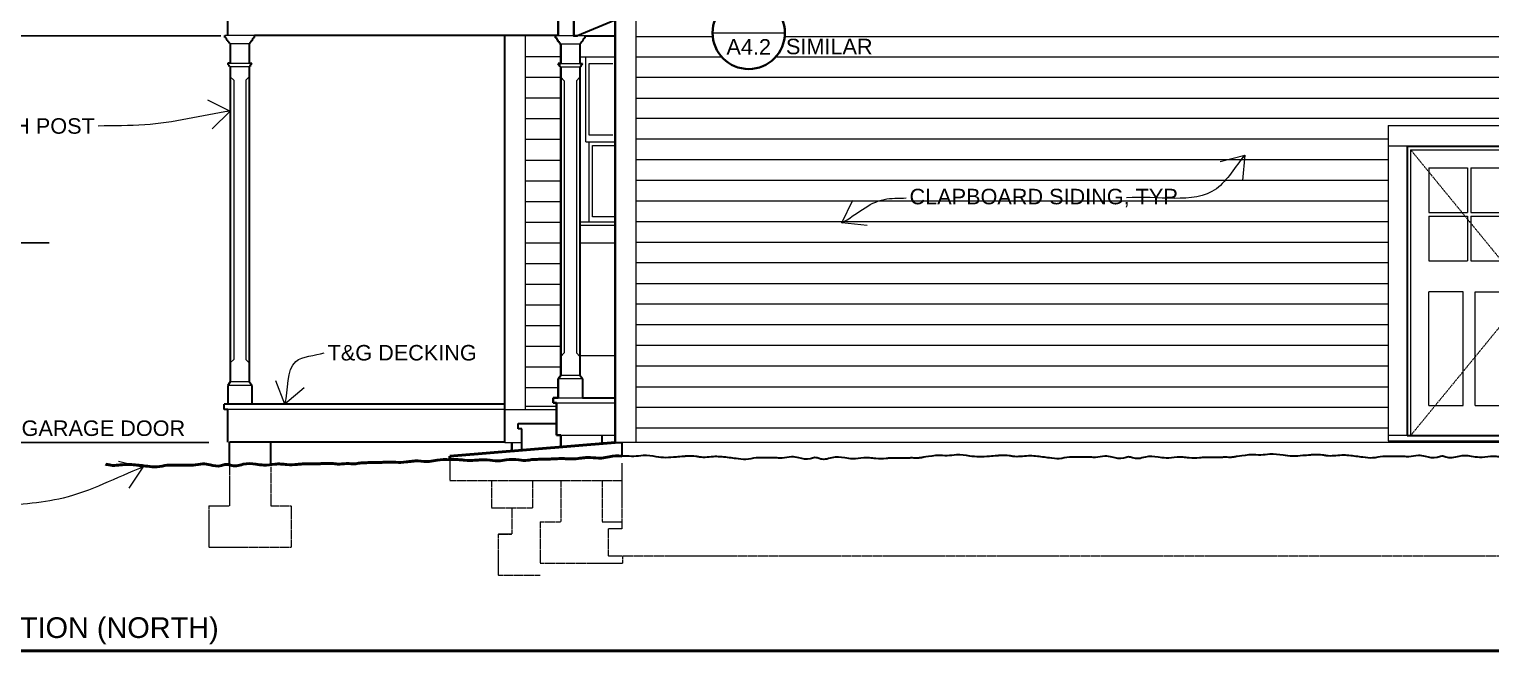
# Model space of a CAD drawing. Header units: inches. Extents: x -4969 to 16721, y 2489 to 24693.
# Drawn here: x 3910.3 to 4334.7, y 5345.5 to 5525.9 of the extents above; entities that cross this region are included whole.
import ezdxf

# ---------------------------------------------------------------- set-up
doc = ezdxf.new("R2010")
doc.units = ezdxf.units.IN
doc.header["$MEASUREMENT"] = 0
doc.linetypes.add('DASHED2', pattern=[0.375, 0.25, -0.125])
doc.layers.get('0').update_dxf_attribs({"lineweight": 5})
for name, color, linetype, lineweight in [('1', 1, 'Continuous', 9), ('2', 6, 'Continuous', 20), ('3', 3, 'Continuous', 30), ('4', 2, 'Continuous', 40), ('5', 4, 'Continuous', 50), ('A-DIMSx', 7, 'Continuous', 9), ('A-LINK', 7, 'Continuous', 40), ('A-TEXTx', 7, 'Continuous', 20)]:
    doc.layers.add(name, color=color, linetype=linetype, lineweight=lineweight)
doc.styles.get("Standard").update_dxf_attribs({"font": 'Arial.ttf'})
doc.dimstyles.get("Standard").update_dxf_attribs({"dimtxt": 3, "dimasz": 2, "dimexe": 0.03125, "dimexo": 0.0625, "dimgap": 0.03125, "dimtad": 0, "dimtoh": 1, "dimdec": 4, "dimlfac": 0.99985, "dimzin": 0, "dimdsep": 46, "dimlunit": 4, "dimtxsty": 'Standard', "dimblk": 'ARCHTICK', "dimblk1": 'ARCHTICK', "dimblk2": 'ARCHTICK', "dimcen": 0.09, "dimclrt": 256, "dimadec": 0, "dimazin": 0, "dimtfac": 1, "dimtdec": 4, "dimtofl": 0, "dimtmove": 0, "dimatfit": 3, "dimfxl": 1, "dimtolj": 1, "dimtzin": 0, "dimarcsym": 0})

# ---------------------------------------------------------------- blocks, each defined once
blk = doc.blocks.new('_ArchTick')
at = {"color": 0, "linetype": 'ByBlock', "lineweight": 0, "const_width": 0.15}
blk.add_lwpolyline([(-0.5, -0.5), (0.5, 0.5)], dxfattribs=at)
blk = doc.blocks.new('*D344')
at = {"layer": 'A-DIMSx', "color": 0, "lineweight": 5, "ltscale": 0.1, "transparency": 16777216}
for p, q in [((3888.01, 5421.94), (3888.01, 5418.52)), ((3888.01, 5405.91), (3888.01, 5408.28))]:
    blk.add_line(p, q, dxfattribs=at)
at = {"layer": 'A-DIMSx', "color": 0, "lineweight": -2, "ltscale": 0.1, "transparency": 16777216}
for p, q in [((3890.01, 5421.94), (3891.01, 5421.94)), ((3962.38, 5405.91), (3885.01, 5405.91))]:
    blk.add_line(p, q, dxfattribs=at)
at = {"layer": 'Defpoints', "color": 0, "ltscale": 0.1, "transparency": 16777216}
for p in [(3888.01, 5421.94), (3888.01, 5405.91), (3964.38, 5405.91)]:
    blk.add_point(p, dxfattribs=at)
at = {"layer": 'A-DIMSx', "color": 0, "lineweight": 5, "ltscale": 0.1, "transparency": 16777216, "xscale": 3, "yscale": 3, "zscale": 3}
for p, rotation in [((3888.01, 5421.94), 90), ((3888.01, 5405.91), 270)]:
    blk.add_blockref('_ArchTick', p, dxfattribs=dict(at, rotation=rotation))
at = {"layer": 'A-DIMSx', "ltscale": 0.1, "transparency": 16777216, "insert": (3888.01, 5413.4), "char_height": 4.5, "attachment_point": 5, "rotation": 90}
blk.add_mtext('\\A1;{16"}', dxfattribs=at)
blk = doc.blocks.new('*D346')
at = {"layer": 'A-DIMSx', "color": 0, "lineweight": -2, "ltscale": 0.1, "transparency": 16777216}
for p, q in [((3965.88, 5523.94), (3861.01, 5523.94)), ((3916.01, 5463.94), (3861.01, 5463.94))]:
    blk.add_line(p, q, dxfattribs=at)
at = {"layer": 'A-DIMSx', "color": 0, "lineweight": 5, "ltscale": 0.1, "transparency": 16777216}
for p, q in [((3864.01, 5523.94), (3864.01, 5497.01)), ((3864.01, 5463.94), (3864.01, 5490.87))]:
    blk.add_line(p, q, dxfattribs=at)
at = {"layer": 'Defpoints', "color": 0, "ltscale": 0.1, "transparency": 16777216}
for p in [(3864.01, 5523.94), (3967.88, 5523.94), (3918.01, 5463.94)]:
    blk.add_point(p, dxfattribs=at)
at = {"layer": 'A-DIMSx', "color": 0, "lineweight": 5, "ltscale": 0.1, "transparency": 16777216, "xscale": 3, "yscale": 3, "zscale": 3}
for p, rotation in [((3864.01, 5523.94), 90), ((3864.01, 5463.94), 270)]:
    blk.add_blockref('_ArchTick', p, dxfattribs=dict(at, rotation=rotation))
at = {"layer": 'A-DIMSx', "ltscale": 0.1, "transparency": 16777216, "insert": (3864.01, 5493.94), "char_height": 4.5, "attachment_point": 5, "rotation": 90}
blk.add_mtext("\\A1;5'", dxfattribs=at)
blk = doc.blocks.new('*D349')
at = {"layer": 'A-DIMSx', "color": 0, "lineweight": -2, "ltscale": 0.1, "transparency": 16777216}
for p, q in [((3886.41, 5541.94), (3861.01, 5541.94)), ((3965.88, 5523.94), (3861.01, 5523.94))]:
    blk.add_line(p, q, dxfattribs=at)
at = {"layer": 'A-DIMSx', "color": 0, "lineweight": 5, "ltscale": 0.1, "transparency": 16777216}
for p, q in [((3864.01, 5541.94), (3864.01, 5539.71)), ((3864.01, 5523.94), (3864.01, 5526.17))]:
    blk.add_line(p, q, dxfattribs=at)
at = {"layer": 'Defpoints', "color": 0, "ltscale": 0.1, "transparency": 16777216}
for p in [(3864.01, 5541.94), (3888.41, 5541.94), (3967.88, 5523.94)]:
    blk.add_point(p, dxfattribs=at)
at = {"layer": 'A-DIMSx', "color": 0, "lineweight": 5, "ltscale": 0.1, "transparency": 16777216, "xscale": 3, "yscale": 3, "zscale": 3}
for p, rotation in [((3864.01, 5541.94), 90), ((3864.01, 5523.94), 270)]:
    blk.add_blockref('_ArchTick', p, dxfattribs=dict(at, rotation=rotation))
at = {"layer": 'A-DIMSx', "ltscale": 0.1, "transparency": 16777216, "insert": (3864.01, 5532.94), "char_height": 4.5, "attachment_point": 5, "rotation": 90}
blk.add_mtext('\\A1;1\'-6"', dxfattribs=at)

msp = doc.modelspace()

# ---------------------------------------------------------------- linework, layer by layer
at = {"layer": '1', "ltscale": 0.25}
for p, q in [((3968.6260608, 5521.7883977), (3974.1260606, 5521.788398)), ((4064.6260385, 5521.6633992), (4070.1260383, 5521.6633995)), ((3968.6260608, 5516.0666106), (3974.1260608, 5516.0666106)), ((3968.6260608, 5515.0666106), (3974.1260608, 5515.0666106)), ((4064.6260385, 5515.9416121), (4070.1260385, 5515.9416121)), ((4064.6260385, 5514.9416121), (4070.1260385, 5514.9416121)), ((3969.6260608, 5511.0666106), (3969.6260608, 5430.0356215)), ((3973.1260608, 5511.0666106), (3973.1260608, 5430.0356215)), ((4065.6260385, 5510.9416121), (4065.6260385, 5431.9416121)), ((4069.1260385, 5510.9416121), (4069.1260385, 5431.9416121)), ((3969.6260608, 5430.0356215), (3968.6260608, 5429.0356215)), ((3973.1260608, 5430.0356215), (3974.1260608, 5429.0356215)), ((4065.6260385, 5431.9416121), (4064.6260385, 5430.9416121)), ((4069.1260385, 5431.9416121), (4070.1260385, 5430.9416121)), ((4070.8760385, 5424.4416121), (4063.8760385, 5424.4416121)), ((4070.1260385, 5425.4416121), (4064.6260385, 5425.4416121)), ((3974.8760608, 5422.5356215), (3967.8760608, 5422.5356215)), ((3974.1260608, 5423.5356215), (3968.6260608, 5423.5356215))]:
    msp.add_line(p, q, dxfattribs=at)
at = {"layer": '1'}
for p, q in [((4054.3760614, 5415.535623), (4054.3760612, 5524.0666106)), ((4054.3760611, 5517.9416121), (4064.6260383, 5517.9415951)), ((4070.1260385, 5517.9181227), (4080.3760384, 5517.9181227)), ((4071.856824, 5493.1678777), (4071.856824, 5517.9181227)), ((4072.856824, 5515.9178777), (4079.7434432, 5515.9178777)), ((4072.856824, 5495.1678777), (4072.856824, 5515.9178777)), ((4054.3760611, 5511.9416121), (4064.6260385, 5511.9406583)), ((4054.3760611, 5505.9416121), (4064.6260385, 5505.9416121)), ((4054.3760611, 5499.9416121), (4064.6260385, 5499.9416121)), ((4054.3760611, 5493.9416121), (4064.6260385, 5493.9416121)), ((4071.856824, 5493.1678777), (4080.3760384, 5493.1678777)), ((4079.7434432, 5495.1678777), (4072.856824, 5495.1678777)), ((4072.856824, 5469.9230189), (4072.856824, 5493.1678777)), ((4073.856824, 5492.1678777), (4080.3760384, 5492.1678777)), ((4073.856824, 5471.4178777), (4073.856824, 5492.1678777)), ((4310.8760384, 5491.9312123), (4304.8760384, 5491.9312123)), ((4054.3760611, 5487.9416121), (4064.6260385, 5487.9416121)), ((4054.3760611, 5481.9416121), (4064.6260385, 5481.9416121)), ((4054.3760611, 5475.9416121), (4064.6260385, 5475.9416121)), ((4080.3760384, 5471.4178777), (4073.856824, 5471.4178777)), ((4054.3760611, 5469.9416121), (4064.6260385, 5469.9416121)), ((4072.856824, 5469.9230189), (4070.1260365, 5469.9230189)), ((4080.3760384, 5468.9213277), (4070.1260365, 5468.9213277)), ((4080.3760384, 5469.9230283), (4072.856824, 5469.9230189)), ((4054.3760611, 5463.9416121), (4064.6260385, 5463.9418931)), ((4070.1260365, 5463.9109571), (4080.3760384, 5463.9109571)), ((4054.3760612, 5457.9416121), (4064.6260385, 5457.9418942)), ((4054.3760613, 5451.9325551), (4064.6260385, 5451.9325551)), ((4316.625565, 5416.6816857), (4316.625565, 5449.6816857)), ((4326.625565, 5449.6816857), (4316.625565, 5449.6816857)), ((4326.625565, 5416.6816857), (4326.625565, 5449.6816857)), ((4330.125565, 5416.6816857), (4330.125565, 5449.6816857)), ((4330.125565, 5449.6816857), (4340.125565, 5449.6816857)), ((4054.3760613, 5445.9325551), (4064.6260385, 5445.9325551)), ((4054.3760615, 5439.9234981), (4064.6260385, 5439.9234981)), ((4054.3760615, 5433.9234981), (4064.6260385, 5433.9234981)), ((4070.1260365, 5431.1880607), (4080.3760384, 5431.1880607)), ((4054.3760617, 5427.9144411), (4064.6260385, 5427.9144411)), ((4054.3760617, 5421.9144411), (4063.8760385, 5421.9144411)), ((4048.3760604, 5415.535623), (4054.3760614, 5415.535623)), ((4054.3760614, 5416.535623), (4063.3760376, 5416.535623)), ((4054.3760614, 5415.535623), (4063.3760376, 5415.535623)), ((4316.625565, 5416.6816857), (4326.625565, 5416.6816857)), ((4330.125565, 5416.6816857), (4340.125565, 5416.6816857)), ((4050.3760604, 5405.910623), (4053.2510376, 5405.910623))]:
    msp.add_line(p, q, dxfattribs=at)
at = {"layer": '1', "lineweight": 5, "ltscale": 0.25}
for p, q in [((3968.6260608, 5512.0666106), (3969.6260608, 5511.0666106)), ((3973.1260608, 5511.0666106), (3974.1260608, 5512.0666106)), ((4064.6260385, 5511.9416121), (4065.6260385, 5510.9416121)), ((4069.1260385, 5510.9416121), (4070.1260385, 5511.9416121))]:
    msp.add_line(p, q, dxfattribs=at)
at = {"layer": '1', "linetype": 'DASHED2', "ltscale": 0.25}
for p, q in [((3968.3760609, 5399.4206484), (3968.3760609, 5387.5455798)), ((3980.3760609, 5398.8927623), (3980.3760609, 5387.5455798)), ((4032.3760384, 5400.9405549), (4032.3760384, 5394.9405549)), ((4082.3760384, 5399.9416121), (4082.3760208, 5380.935623)), ((4032.3760384, 5394.9405549), (4082.3760338, 5394.9405086)), ((4044.5010376, 5394.9405437), (4044.5010376, 5386.9416121)), ((4056.5010376, 5386.9416121), (4056.5010376, 5394.9405326)), ((4064.6260385, 5394.9405251), (4064.6260385, 5382.935623)), ((4076.6260385, 5394.9405139), (4076.6260385, 5382.935623)), ((4056.5010376, 5386.9416121), (4056.5010376, 5394.1369128)), ((3962.3760609, 5387.5455798), (3962.3760609, 5375.5455798)), ((3962.3760609, 5387.5455798), (3968.3760609, 5387.5455798)), ((3980.3760609, 5387.5455798), (3986.3760609, 5387.5455798)), ((3986.3760609, 5375.5455798), (3986.3760609, 5387.5455798)), ((4044.5010376, 5386.9416121), (4056.5010376, 5386.9416121)), ((4050.3760608, 5386.9416121), (4050.3760608, 5379.3356215)), ((4058.6260385, 5382.935623), (4058.6260385, 5370.935623)), ((4058.6260385, 5382.935623), (4064.6260385, 5382.935623)), ((4076.6260385, 5382.935623), (4082.3760384, 5382.935623)), ((4050.3760604, 5379.335623), (4046.3760604, 5379.335623)), ((4046.3760604, 5379.335623), (4046.3760604, 5367.335623)), ((4046.3760608, 5379.3356215), (4050.3760608, 5379.3356215)), ((4078.3760208, 5380.935623), (4078.3760208, 5372.935623)), ((4082.3760208, 5380.935623), (4078.3760208, 5380.935623)), ((3962.3760609, 5375.5455798), (3986.3760609, 5375.5455798)), ((4058.6260385, 5370.935623), (4082.6260385, 5370.935623)), ((4374.376056, 5372.935623), (4078.3760208, 5372.935623)), ((4082.6260385, 5370.935623), (4082.6260385, 5372.935623)), ((4058.6260385, 5367.335623), (4046.3760604, 5367.335623))]:
    msp.add_line(p, q, dxfattribs=at)
msp.add_lwpolyline([(4311.3760384, 5490.9312123), (4345.3750916, 5449.4364122), (4311.3760384, 5407.9416121)], dxfattribs=at)
at = {"layer": '2'}
for p, q in [((4086.3760384, 5529.035623), (4086.3760384, 5405.9405549)), ((4086.3760384, 5523.7755232), (4108.7380097, 5523.7755232)), ((4129.6292335, 5523.7755232), (4366.3760384, 5523.7755232)), ((4086.3760384, 5517.9312123), (4111.2792437, 5517.9312123)), ((4127.0879995, 5517.9312123), (4366.3760384, 5517.9312123)), ((4086.3760384, 5511.9416199), (4366.3760384, 5511.9416199)), ((4086.3760384, 5505.9312123), (4366.3760384, 5505.9312123)), ((4086.3760384, 5500.0869013), (4366.3760384, 5500.0869013)), ((4304.8760384, 5497.9312123), (4351.8750916, 5497.9312123)), ((4304.8760384, 5497.9312123), (4304.8760384, 5406.4416121)), ((4304.8760384, 5497.9312123), (4351.8750916, 5497.9312123)), ((4086.3760384, 5494.097309), (4304.8760384, 5494.097309)), ((4086.3760384, 5488.0869013), (4304.8760384, 5488.0869013)), ((4311.3760384, 5490.9312123), (4345.3750916, 5490.9312123)), ((4311.3760384, 5490.9312123), (4311.3760384, 5407.9416121)), ((4316.625565, 5485.6816857), (4327.875565, 5485.6816857)), ((4316.625565, 5485.6816857), (4316.625565, 5472.6816857)), ((4327.875565, 5485.6816857), (4327.875565, 5472.6816857)), ((4328.875565, 5485.6816857), (4340.125565, 5485.6816857)), ((4328.875565, 5485.6816857), (4328.875565, 5472.6816857)), ((4086.3760384, 5482.097309), (4304.8760384, 5482.097309)), ((4086.3760384, 5476.097309), (4304.8760384, 5476.097309)), ((4316.625565, 5472.6816857), (4327.875565, 5472.6816857)), ((4316.625565, 5471.6816857), (4327.875565, 5471.6816857)), ((4316.625565, 5471.6816857), (4316.625565, 5458.6816857)), ((4327.875565, 5471.6816857), (4327.875565, 5458.6816857)), ((4328.875565, 5472.6816857), (4340.125565, 5472.6816857)), ((4328.875565, 5471.6816857), (4340.125565, 5471.6816857)), ((4328.875565, 5471.6816857), (4328.875565, 5458.6816857)), ((4086.3760384, 5470.097309), (4304.8760384, 5470.097309)), ((4086.3760384, 5464.097309), (4304.8760384, 5464.097309)), ((4304.8760384, 5458.0767297), (4086.3760384, 5458.0870904)), ((4316.625565, 5458.6816857), (4327.875565, 5458.6816857)), ((4328.875565, 5458.6816857), (4340.125565, 5458.6816857)), ((4086.3760384, 5452.0869013), (4304.8760384, 5452.0869013)), ((4304.8760384, 5446.0796054), (4086.3760384, 5446.0921003)), ((4304.8760384, 5440.1174135), (4086.3760384, 5440.1049187)), ((4304.8760384, 5434.0796054), (4086.3760384, 5434.0921003)), ((4304.8760384, 5428.071521), (4086.3760384, 5428.0818817)), ((4086.3760384, 5422.0816927), (4304.8760384, 5422.0816927)), ((4048.3760608, 5415.5356215), (3967.8760609, 5415.5356215)), ((4063.3760376, 5417.4416121), (4080.3760384, 5417.4416121)), ((4063.8760385, 5418.9416121), (4070.8760385, 5418.9416121)), ((4304.8760384, 5416.0743967), (4086.3760384, 5416.0868916)), ((4064.6260385, 5408.035623), (4076.6260385, 5408.035623)), ((4076.6260385, 5408.035623), (4080.3760384, 5408.035623)), ((4304.8760384, 5410.1122048), (4086.3760384, 5410.09971)), ((4310.3760384, 5407.9416121), (4304.8760384, 5407.9416121)), ((4048.3760604, 5405.910623), (4050.3760604, 5405.910623)), ((4050.3760604, 5403.9416121), (4050.3760604, 5405.910623)), ((4370.3760384, 5405.940555), (4082.3760384, 5405.9405549)), ((4304.8760384, 5406.4416121), (4351.8750916, 5406.4416121))]:
    msp.add_line(p, q, dxfattribs=at)
at = {"layer": '2', "color": 152, "ltscale": 0.1}
msp.add_line((4108.6817125, 5524.8428558), (4129.6817126, 5524.8428558), dxfattribs=at)
at = {"layer": '3'}
for p, q in [((3967.8760609, 5524.0666106), (3967.8760609, 5529.4522882)), ((3967.0858512, 5523.4961494), (3967.0858512, 5524.0666106)), ((3968.0234862, 5522.2879063), (3968.0234862, 5522.5479657)), ((3968.6260608, 5521.7883977), (3968.3863828, 5521.7883977)), ((3968.6260603, 5521.7883977), (3968.6260608, 5516.0666106)), ((3974.1260606, 5521.788398), (3974.1260608, 5516.0666106)), ((3974.1260606, 5521.7883977), (3974.3657387, 5521.7883977)), ((3974.7286352, 5522.2879063), (3974.7286352, 5522.5479657)), ((4063.8760384, 5524.0666106), (3975.6662703, 5524.0666106)), ((3975.6662703, 5523.4961494), (3975.6662703, 5524.0666106)), ((4048.3760604, 5405.910623), (4048.3760607, 5524.0666106)), ((4070.1260383, 5521.6633995), (4070.1260385, 5515.9416121)), ((4070.1260383, 5521.6633992), (4070.3657163, 5521.6633992)), ((4070.7286129, 5522.1629078), (4070.7286129, 5522.4229672)), ((4071.666248, 5523.3711509), (4071.666248, 5523.9416121)), ((4071.666248, 5523.9416121), (4080.3760384, 5523.9416121)), ((3968.6260608, 5515.0666106), (3968.6260608, 5423.5356215)), ((3974.1260608, 5515.0666106), (3974.1260608, 5423.5356215)), ((4070.1260385, 5515.9416121), (4070.8760385, 5515.9416121)), ((4070.3760385, 5514.9416121), (4070.1260385, 5514.9416121)), ((4070.1260385, 5514.9416121), (4070.1260385, 5425.4416121)), ((4310.3760384, 5491.9312123), (4310.3760384, 5407.9416121)), ((4310.3760384, 5491.9312123), (4346.3750916, 5491.9312123)), ((4070.8760385, 5424.4416121), (4070.1260385, 5425.4416121)), ((4070.8760385, 5424.4416121), (4070.8760385, 5418.9416121)), ((3968.6260608, 5423.5356215), (3967.8760608, 5422.5356215)), ((3967.8760608, 5422.5356215), (3967.8760608, 5417.0356215)), ((3974.8760608, 5422.5356215), (3974.1260608, 5423.5356215)), ((3974.8760608, 5422.5356215), (3974.8760608, 5417.0356215)), ((4048.3760608, 5417.0356215), (3966.8760617, 5417.0356215)), ((3966.8760617, 5415.5356215), (3966.8760617, 5417.0356215)), ((3967.8760609, 5415.5356215), (3966.8760617, 5415.5356215)), ((3967.8760608, 5406.0356215), (3967.8760609, 5415.5356215)), ((4070.8760385, 5418.9416121), (4080.3760384, 5418.9416121)), ((4052.2510376, 5411.4416121), (4063.3760376, 5411.4416121)), ((4052.2510376, 5409.9416121), (4052.2510376, 5411.4416121)), ((4053.2510376, 5409.9416121), (4052.2510376, 5409.9416121)), ((4053.2510376, 5403.9416121), (4053.2510376, 5409.9416121)), ((4076.6260385, 5405.628055), (4076.6260385, 5408.035623)), ((4310.3476591, 5407.9340079), (4346.336251, 5407.9416121)), ((3980.3760608, 5406.0356215), (3968.3760608, 5406.0356215)), ((3968.3760608, 5399.4206484), (3968.3760608, 5406.0356215)), ((4048.3760607, 5406.0356215), (3980.3760608, 5406.0356215)), ((3980.3760608, 5399.5394166), (3980.3760608, 5406.0356215))]:
    msp.add_line(p, q, dxfattribs=at)
at = {"layer": '3', "ltscale": 0.25}
for p, q in [((4080.3760384, 5528.4939563), (4069.4504122, 5523.9416121)), ((3968.6260608, 5516.0666106), (3967.8760608, 5516.0666106)), ((3968.3760608, 5515.0666106), (3968.6260608, 5515.0666106)), ((3974.1260608, 5516.0666106), (3974.8760608, 5516.0666106)), ((3974.3760608, 5515.0666106), (3974.1260608, 5515.0666106))]:
    msp.add_line(p, q, dxfattribs=at)
at = {"layer": '3', "lineweight": 5, "ltscale": 0.1}
for p, q in [((3975.6662703, 5524.0666106), (3967.0858512, 5524.0666106)), ((4071.666248, 5523.9416121), (4063.0858288, 5523.9416121))]:
    msp.add_line(p, q, dxfattribs=at)
at = {"layer": '3'}
msp.add_lwpolyline([(4080.3760384, 5405.9405549), (4080.3760384, 5405.9405549), (4082.3760384, 5405.9405549), (4082.3760384, 5401.9416121)], dxfattribs=at)
at = {"layer": '3', "ltscale": 0.25}
for centre, start, end in [((3968.4834653, 5516.0578128), 179.170172765, 233.959929589), ((3967.7686564, 5515.0754084), 359.170172765, 53.959929589), ((3974.9834653, 5515.0754084), 126.040070411, 180.829827235), ((3974.2686564, 5516.0578128), 306.040070411, 0.829827235)]:
    msp.add_arc(centre, 0.6074681, start, end, dxfattribs=at)
at = {"layer": '3'}
for centre, start, end in [((4070.983443, 5514.9504099), 126.040070411, 180.829827235), ((4070.2686341, 5515.9328143), 306.040070411, 0.829827235)]:
    msp.add_arc(centre, 0.6074681, start, end, dxfattribs=at)
for points, knots in [([(3968.0234862, 5522.5479657), (3967.951117, 5522.5554187), (3967.8788969, 5522.5653205), (3967.7769548, 5522.6094977), (3967.7033494, 5522.6964637), (3967.660494, 5522.8007731), (3967.6195536, 5522.9078449), (3967.5835319, 5523.0155246), (3967.5463582, 5523.1236638), (3967.5026088, 5523.2323438), (3967.4562694, 5523.3330888), (3967.3881685, 5523.4128237), (3967.306127, 5523.4640939), (3967.2141338, 5523.4928403), (3967.1510101, 5523.4955168), (3967.0858512, 5523.4961494)], [0.01557552425, 0.01557552425, 0.01557552425, 0.01557552425, 0.09130284011, 0.1674336909, 0.24080401046, 0.3221473026, 0.40160414316, 0.47993403118, 0.55878357473, 0.63985997731, 0.72439346972, 0.78854248782, 0.85531718937, 0.92346503952, 0.98678306114, 0.98678306114, 0.98678306114, 0.98678306114]), ([(3968.3863828, 5521.7883977), (3968.3778032, 5521.8416498), (3968.3658329, 5521.912896), (3968.3306408, 5522.0074246), (3968.2882655, 5522.0825589), (3968.231987, 5522.154838), (3968.1484848, 5522.222108), (3968.0766025, 5522.2600296), (3968.0234862, 5522.2879063)], [0.00247900774, 0.00247900774, 0.00247900774, 0.00247900774, 0.18928670372, 0.34693325557, 0.48133545366, 0.6000559173, 0.7825047392, 0.98793420962, 0.98793420962, 0.98793420962, 0.98793420962]), ([(3974.3657387, 5521.7883977), (3974.3743183, 5521.8416498), (3974.3862885, 5521.912896), (3974.4214807, 5522.0074246), (3974.463856, 5522.0825589), (3974.5201345, 5522.154838), (3974.6036367, 5522.222108), (3974.675519, 5522.2600296), (3974.7286352, 5522.2879063)], [0.00247900774, 0.00247900774, 0.00247900774, 0.00247900774, 0.18928670372, 0.34693325557, 0.48133545366, 0.6000559173, 0.7825047392, 0.98793420962, 0.98793420962, 0.98793420962, 0.98793420962]), ([(3974.7286352, 5522.5479657), (3974.8010045, 5522.5554187), (3974.8732246, 5522.5653205), (3974.9751667, 5522.6094977), (3975.0487721, 5522.6964637), (3975.0916275, 5522.8007731), (3975.1325678, 5522.9078449), (3975.1685896, 5523.0155246), (3975.2057633, 5523.1236638), (3975.2495127, 5523.2323438), (3975.295852, 5523.3330888), (3975.363953, 5523.4128237), (3975.4459944, 5523.4640939), (3975.5379877, 5523.4928403), (3975.6011114, 5523.4955168), (3975.6662703, 5523.4961494)], [0.01557552425, 0.01557552425, 0.01557552425, 0.01557552425, 0.09130284011, 0.1674336909, 0.24080401046, 0.3221473026, 0.40160414316, 0.47993403118, 0.55878357473, 0.63985997731, 0.72439346972, 0.78854248782, 0.85531718937, 0.92346503952, 0.98678306114, 0.98678306114, 0.98678306114, 0.98678306114]), ([(4070.3657163, 5521.6633992), (4070.374296, 5521.7166513), (4070.3862662, 5521.7878975), (4070.4214583, 5521.8824261), (4070.4638337, 5521.9575604), (4070.5201122, 5522.0298395), (4070.6036144, 5522.0971095), (4070.6754967, 5522.135031), (4070.7286129, 5522.1629078)], [0.00247900774, 0.00247900774, 0.00247900774, 0.00247900774, 0.18928670372, 0.34693325557, 0.48133545366, 0.6000559173, 0.7825047392, 0.98793420962, 0.98793420962, 0.98793420962, 0.98793420962]), ([(4070.7286129, 5522.4229672), (4070.8009821, 5522.4304202), (4070.8732023, 5522.440322), (4070.9751444, 5522.4844992), (4071.0487498, 5522.5714652), (4071.0916051, 5522.6757746), (4071.1325455, 5522.7828464), (4071.1685672, 5522.8905261), (4071.205741, 5522.9986653), (4071.2494904, 5523.1073453), (4071.2958297, 5523.2080903), (4071.3639307, 5523.2878252), (4071.4459721, 5523.3390954), (4071.5379654, 5523.3678418), (4071.601089, 5523.3705183), (4071.666248, 5523.3711509)], [0.01557552425, 0.01557552425, 0.01557552425, 0.01557552425, 0.09130284011, 0.1674336909, 0.24080401046, 0.3221473026, 0.40160414316, 0.47993403118, 0.55878357473, 0.63985997731, 0.72439346972, 0.78854248782, 0.85531718937, 0.92346503952, 0.98678306114, 0.98678306114, 0.98678306114, 0.98678306114]), ([(4173.3760384, 5402.1444084), (4171.9012097, 5401.8927774), (4170.0068988, 5401.7313631), (4169.2841077, 5401.4987874), (4167.8021044, 5401.3779039), (4166.4723306, 5401.5105842), (4165.2332421, 5401.3727394), (4164.0484834, 5401.413818), (4162.5147028, 5401.380102), (4160.7869159, 5401.4717809), (4158.5753929, 5401.2046942), (4156.4767087, 5401.1988348), (4154.3166984, 5401.4965193), (4152.0711732, 5401.4997174), (4149.6568363, 5401.0176428), (4146.6281459, 5401.6561209), (4143.8830467, 5401.8158872), (4141.488494, 5400.9230996), (4139.7941641, 5401.1496615), (4138.3661825, 5401.7510797), (4136.4429955, 5400.7686853), (4134.1211309, 5401.4237577), (4131.4107223, 5401.9668116), (4129.3262378, 5401.3196385), (4127.4171573, 5401.4912512), (4125.6852157, 5401.4797735), (4123.6387906, 5401.4501786), (4121.0800819, 5401.6135336), (4118.409961, 5400.8385487), (4115.7976929, 5401.2420792), (4112.8355299, 5401.59874), (4109.287056, 5402.0939281), (4105.9954693, 5401.3942647), (4103.3847853, 5402.0497328), (4101.8410409, 5402.0077691), (4099.9231259, 5401.8672672), (4097.843232, 5401.7214832), (4095.1762836, 5401.4099137), (4092.0068485, 5401.8763104), (4088.9052288, 5402.3289276), (4085.8278854, 5401.7458262), (4083.7714353, 5402.0468135), (4082.6139363, 5401.9661383), (4082.3760384, 5401.9416121)], [0, 0, 0, 0, 2.6529194352, 4.2573215922, 5.4164530631, 7.0911371631, 8.2475457001, 9.1424284325, 10.6434907949, 12.8516979582, 14.3147620561, 17.3168867809, 19.114976073, 20.8469711066, 24.0403607494, 26.363871891, 30.0742089263, 32.1103617678, 33.8516042112, 35.1119372476, 36.5297832171, 39.8619674173, 41.9746089412, 44.7750674343, 46.1707600226, 47.6978272911, 49.9710707726, 52.3164807139, 55.3425280243, 58.1293589993, 60.1299455118, 64.3241227489, 68.8188799914, 69.8888235483, 72.3460349694, 73.3979104104, 75.6651746964, 78.606541836, 81.3999059133, 85.2446410438, 87.9213730028, 90.6853426905, 91.4022650047, 91.4022650047, 91.4022650047, 91.4022650047]), ([(4264.3760384, 5402.3472046), (4262.9012097, 5402.0955737), (4261.0068988, 5401.9341594), (4260.2841077, 5401.7015837), (4258.8021044, 5401.5807002), (4257.4723306, 5401.7133805), (4256.2332421, 5401.5755357), (4255.0484834, 5401.6166143), (4253.5147028, 5401.5828983), (4251.7869159, 5401.6745771), (4249.5753929, 5401.4074905), (4247.4767087, 5401.4016311), (4245.3166984, 5401.6993156), (4243.0711732, 5401.7025137), (4240.6568363, 5401.2204391), (4237.6281459, 5401.8589172), (4234.8830467, 5402.0186835), (4232.488494, 5401.1258958), (4230.7941641, 5401.3524578), (4229.3661825, 5401.953876), (4227.4429955, 5400.9714816), (4225.1211309, 5401.626554), (4222.4107223, 5402.1696079), (4220.3262378, 5401.5224348), (4218.4171573, 5401.6940475), (4216.6852157, 5401.6825698), (4214.6387906, 5401.6529749), (4212.0800819, 5401.8163299), (4209.4099611, 5401.041345), (4206.7976929, 5401.4448754), (4203.8355299, 5401.8015363), (4200.287056, 5402.2967244), (4196.9954693, 5401.597061), (4194.3847853, 5402.2525291), (4192.8410409, 5402.2105654), (4190.9231259, 5402.0700634), (4188.843232, 5401.9242794), (4186.1762836, 5401.6127099), (4183.0068485, 5402.0791067), (4179.9052288, 5402.5317238), (4176.8278854, 5401.9486225), (4174.7714353, 5402.2496097), (4173.6139363, 5402.1689345), (4173.3760384, 5402.1444084)], [0, 0, 0, 0, 2.6529194352, 4.2573215922, 5.4164530631, 7.0911371631, 8.2475457001, 9.1424284325, 10.6434907949, 12.8516979582, 14.3147620561, 17.3168867809, 19.114976073, 20.8469711066, 24.0403607494, 26.363871891, 30.0742089263, 32.1103617678, 33.8516042112, 35.1119372476, 36.5297832171, 39.8619674173, 41.9746089412, 44.7750674343, 46.1707600226, 47.6978272911, 49.9710707726, 52.3164807139, 55.3425280243, 58.1293589993, 60.1299455118, 64.3241227489, 68.8188799914, 69.8888235483, 72.3460349694, 73.3979104104, 75.6651746964, 78.606541836, 81.3999059133, 85.2446410438, 87.9213730028, 90.6853426905, 91.4022650047, 91.4022650047, 91.4022650047, 91.4022650047]), ([(4355.3760384, 5402.5500009), (4353.9012097, 5402.29837), (4352.0068988, 5402.1369557), (4351.2841077, 5401.90438), (4349.8021044, 5401.7834965), (4348.4723306, 5401.9161768), (4347.2332421, 5401.7783319), (4346.0484834, 5401.8194106), (4344.5147028, 5401.7856945), (4342.7869159, 5401.8773734), (4340.5753929, 5401.6102868), (4338.4767088, 5401.6044274), (4336.3166984, 5401.9021118), (4334.0711732, 5401.90531), (4331.6568363, 5401.4232353), (4328.6281459, 5402.0617135), (4325.8830467, 5402.2214798), (4323.488494, 5401.3286921), (4321.7941641, 5401.5552541), (4320.3661825, 5402.1566722), (4318.4429955, 5401.1742779), (4316.1211309, 5401.8293503), (4313.4107223, 5402.3724042), (4311.3262378, 5401.725231), (4309.4171573, 5401.8968438), (4307.6852157, 5401.8853661), (4305.6387906, 5401.8557712), (4303.0800819, 5402.0191261), (4300.4099611, 5401.2441412), (4297.7976929, 5401.6476717), (4294.8355299, 5402.0043325), (4291.287056, 5402.4995206), (4287.9954693, 5401.7998573), (4285.3847853, 5402.4553254), (4283.8410409, 5402.4133616), (4281.9231259, 5402.2728597), (4279.843232, 5402.1270757), (4277.1762836, 5401.8155062), (4274.0068485, 5402.281903), (4270.9052288, 5402.7345201), (4267.8278854, 5402.1514187), (4265.7714353, 5402.452406), (4264.6139363, 5402.3717308), (4264.3760384, 5402.3472046)], [0, 0, 0, 0, 2.6529194352, 4.2573215922, 5.4164530631, 7.0911371631, 8.2475457001, 9.1424284325, 10.6434907949, 12.8516979582, 14.3147620561, 17.3168867809, 19.114976073, 20.8469711066, 24.0403607494, 26.363871891, 30.0742089263, 32.1103617678, 33.8516042112, 35.1119372476, 36.5297832171, 39.8619674173, 41.9746089412, 44.7750674343, 46.1707600226, 47.6978272911, 49.9710707726, 52.3164807139, 55.3425280243, 58.1293589993, 60.1299455118, 64.3241227489, 68.8188799914, 69.8888235483, 72.3460349694, 73.3979104104, 75.6651746964, 78.606541836, 81.3999059133, 85.2446410438, 87.9213730028, 90.6853426905, 91.4022650047, 91.4022650047, 91.4022650047, 91.4022650047])]:
    msp.add_open_spline(points, degree=3, knots=knots, dxfattribs=at)
at = {"layer": '4'}
for p, q in [((4063.8760384, 5523.9416121), (4063.8760384, 5529.4522897)), ((4080.3760384, 5528.4939563), (4080.3760384, 5405.9405549)), ((4063.0858288, 5523.3711509), (4063.0858288, 5523.9416121)), ((4064.0234639, 5522.1629078), (4064.0234639, 5522.4229672)), ((4064.6260385, 5521.6633992), (4064.3863605, 5521.6633992)), ((4064.626038, 5521.6633992), (4064.6260385, 5515.9416121)), ((4064.6260385, 5514.9416121), (4064.6260385, 5425.4416121)), ((4064.6260385, 5425.4416121), (4063.8760385, 5424.4416121)), ((4063.8760385, 5424.4416121), (4063.8760385, 5418.9416121)), ((4062.3760385, 5417.4416121), (4062.3760385, 5418.9416121)), ((4062.3760385, 5418.9416121), (4063.8760385, 5418.9416121)), ((4063.3760376, 5417.4416121), (4062.3760385, 5417.4416121)), ((4063.3760376, 5408.035623), (4063.3760376, 5417.4416121)), ((4064.6260385, 5408.035623), (4063.3760376, 5408.035623)), ((4064.6260385, 5404.628055), (4064.6260385, 5408.035623)), ((4050.3760608, 5403.9416121), (4050.3760608, 5406.0356215))]:
    msp.add_line(p, q, dxfattribs=at)
at = {"layer": '4', "ltscale": 0.25}
for p, q in [((4064.6260385, 5515.9416121), (4063.8760385, 5515.9416121)), ((4064.3760385, 5514.9416121), (4064.6260385, 5514.9416121))]:
    msp.add_line(p, q, dxfattribs=at)
at = {"layer": '4'}
msp.add_lwpolyline([(4069.4504122, 5523.9416121), (4068.3760384, 5523.9416121), (4068.3760384, 5531.348123), (4226.3760384, 5597.1814563)], dxfattribs=at)
at = {"layer": '4', "ltscale": 0.25}
for centre, start, end in [((4064.483443, 5515.9328143), 179.170172765, 233.959929589), ((4063.7686341, 5514.9504099), 359.170172765, 53.959929589)]:
    msp.add_arc(centre, 0.6074681, start, end, dxfattribs=at)
at = {"layer": '4'}
for points, knots in [([(4064.0234639, 5522.4229672), (4063.9510947, 5522.4304202), (4063.8788745, 5522.440322), (4063.7769325, 5522.4844992), (4063.703327, 5522.5714652), (4063.6604717, 5522.6757746), (4063.6195313, 5522.7828464), (4063.5835096, 5522.8905261), (4063.5463359, 5522.9986653), (4063.5025865, 5523.1073453), (4063.4562471, 5523.2080903), (4063.3881462, 5523.2878252), (4063.3061047, 5523.3390954), (4063.2141115, 5523.3678418), (4063.1509878, 5523.3705183), (4063.0858288, 5523.3711509)], [0.01557552425, 0.01557552425, 0.01557552425, 0.01557552425, 0.09130284011, 0.1674336909, 0.24080401046, 0.3221473026, 0.40160414316, 0.47993403118, 0.55878357473, 0.63985997731, 0.72439346972, 0.78854248782, 0.85531718937, 0.92346503952, 0.98678306114, 0.98678306114, 0.98678306114, 0.98678306114]), ([(4064.3863605, 5521.6633992), (4064.3777808, 5521.7166513), (4064.3658106, 5521.7878975), (4064.3306185, 5521.8824261), (4064.2882432, 5521.9575604), (4064.2319647, 5522.0298395), (4064.1484625, 5522.0971095), (4064.0765801, 5522.135031), (4064.0234639, 5522.1629078)], [0.00247900774, 0.00247900774, 0.00247900774, 0.00247900774, 0.18928670372, 0.34693325557, 0.48133545366, 0.6000559173, 0.7825047392, 0.98793420962, 0.98793420962, 0.98793420962, 0.98793420962])]:
    msp.add_open_spline(points, degree=3, knots=knots, dxfattribs=at)
at = {"layer": '5'}
for q in [(4080.3760384, 5405.9405549), (4032.3760384, 5400.9405549)]:
    msp.add_line((4032.3760384, 5401.9405549), q, dxfattribs=at)
at = {"layer": '5', "ltscale": 0.1}
msp.add_line((3850.2925723, 5345.5008975), (4500.6270939, 5345.5008975), dxfattribs=at)
at = {"layer": '5'}
for points, knots in [([(4002.3948521, 5399.874143), (4001.5116714, 5399.7480572), (4000.0943709, 5399.5457188), (3998.3022689, 5399.9074972), (3996.8217508, 5399.7696104), (3995.4905417, 5399.887018), (3994.253117, 5399.7349593), (3993.0679649, 5399.7624358), (3991.5346723, 5399.7111164), (3989.8059469, 5399.7829566), (3987.5976354, 5399.4905024), (3985.4991568, 5399.4605534), (3983.3358718, 5399.7334244), (3981.0904578, 5399.7108469), (3978.6818135, 5399.2010908), (3975.6459937, 5399.8047618), (3972.8992415, 5399.9330077), (3970.5150945, 5399.0127927), (3968.8182756, 5399.2198912), (3967.3834847, 5399.8048786), (3965.4717008, 5398.8004734), (3963.1424699, 5399.4288509), (3960.4260064, 5399.9407574), (3958.3490879, 5399.2696999), (3956.4381633, 5399.4193878), (3954.7064676, 5399.3880306), (3952.6605169, 5399.3349476), (3950.1001018, 5399.4689214), (3947.4390525, 5398.6633383), (3944.8223246, 5399.036857), (3941.8562627, 5399.3594929), (3938.3023385, 5399.8139169), (3935.0189998, 5399.0765168), (3933.0531566, 5399.5461637), (3932.5471711, 5399.6050606), (3932.3948521, 5399.6181508)], [0, 0, 0, 0, 2.6529194352, 4.2573215922, 5.4164530631, 7.0911371631, 8.2475457001, 9.1424284325, 10.6434907949, 12.8516979582, 14.3147620561, 17.3168867809, 19.114976073, 20.8469711066, 24.0403607494, 26.363871891, 30.0742089263, 32.1103617678, 33.8516042112, 35.1119372476, 36.5297832171, 39.8619674173, 41.9746089412, 44.7750674343, 46.1707600226, 47.6978272911, 49.9710707726, 52.3164807139, 55.3425280243, 58.1293589993, 60.1299455118, 64.3241227489, 68.8188799914, 69.8888235483, 70.3476543119, 70.3476543119, 70.3476543119, 70.3476543119]), ([(4002.3948521, 5399.874143), (4003.2826966, 5399.7867476), (4004.7074815, 5399.6464984), (4006.4820741, 5400.0861961), (4007.9672014, 5400.0130978), (4009.2920131, 5400.1885298), (4010.5348979, 5400.0906567), (4011.7177193, 5400.1698648), (4013.2517903, 5400.1855561), (4014.9757289, 5400.3328244), (4017.1947055, 5400.1370903), (4019.29249, 5400.1988143), (4021.4417943, 5400.5658997), (4023.686052, 5400.641405), (4026.1146603, 5400.2373253), (4029.116664, 5400.9718853), (4031.1592987, 5401.1576249), (4032.3760384, 5400.9405549)], [0, 0, 0, 0, 2.6529194352, 4.2573215922, 5.4164530631, 7.0911371631, 8.2475457001, 9.1424284325, 10.6434907949, 12.8516979582, 14.3147620561, 17.3168867809, 19.114976073, 20.8469711066, 24.0403607494, 26.363871891, 30.0602255126, 30.0602255126, 30.0602255126, 30.0602255126]), ([(4032.3760384, 5400.9405549), (4032.5909841, 5400.9757592), (4033.5419643, 5400.9608055), (4034.984546, 5401.0213062), (4037.192969, 5400.7296952), (4039.2914589, 5400.7005473), (4041.4546396, 5400.9742442), (4043.700062, 5400.9525239), (4046.1089008, 5400.4436874), (4049.1398895, 5401.0476008), (4051.1886501, 5401.1447398), (4052.3948521, 5400.8752001)], [9.9984994684, 9.9984994684, 9.9984994684, 9.9984994684, 10.6434907949, 12.8516979582, 14.3147620561, 17.3168867809, 19.114976073, 20.8469711066, 24.0403607494, 26.363871891, 30.0602255126, 30.0602255126, 30.0602255126, 30.0602255126]), ([(4052.3948521, 5400.8752001), (4053.2826966, 5400.7878048), (4054.7074815, 5400.6475555), (4056.4820741, 5401.0872532), (4057.9672014, 5401.0141549), (4059.2920131, 5401.1895869), (4060.5348979, 5401.0917138), (4061.7177193, 5401.170922), (4063.2517903, 5401.1866132), (4064.9757289, 5401.3338816), (4067.1947055, 5401.1381474), (4069.29249, 5401.1998715), (4071.4417943, 5401.5669568), (4073.686052, 5401.6424622), (4076.1146603, 5401.2383824), (4079.116664, 5401.9729424), (4081.1592987, 5402.158682), (4082.3760384, 5401.9416121)], [0, 0, 0, 0, 2.6529194352, 4.2573215922, 5.4164530631, 7.0911371631, 8.2475457001, 9.1424284325, 10.6434907949, 12.8516979582, 14.3147620561, 17.3168867809, 19.114976073, 20.8469711066, 24.0403607494, 26.363871891, 30.0602255126, 30.0602255126, 30.0602255126, 30.0602255126])]:
    msp.add_open_spline(points, degree=3, knots=knots, dxfattribs=at)
at = {"layer": 'A-LINK', "color": 152, "ltscale": 0.1}
msp.add_circle((4119.1836216, 5524.8428558), 10.5000003, dxfattribs=at)

# ---------------------------------------------------------------- texts
at = {"ltscale": 0.1, "insert": (3855.3746103, 5347.4031323), "char_height": 6, "width": 116.922436811, "attachment_point": 7}
msp.add_mtext('{BACK ELEVATION (NORTH)}', dxfattribs=at)
at = {"layer": 'A-DIMSx', "ltscale": 0.1, "insert": (3893.713988, 5412.3481906), "char_height": 4.5, "width": 68.561329235, "attachment_point": 1}
msp.add_mtext('{B.O. GARAGE DOOR}', dxfattribs=at)
at = {"layer": 'A-LINK', "color": 152, "ltscale": 0.1, "char_height": 6, "width": 9.85131083, "attachment_point": 5}
for s, insert in [('{\\H0.75x;A4.2}', (4119.1793638, 5520.7828916)), ('{\\H0.75x;SIMILAR}', (4142.5699019, 5520.8542101))]:
    msp.add_mtext(s, dxfattribs=dict(at, insert=insert))
at = {"layer": 'A-TEXTx', "ltscale": 0.25, "char_height": 4.5}
for s, insert, attachment_point in [('{6X6 PORCH POST}', (3929.2896231, 5497.7846736), 6), ('CLAPBOARD SIDING, TYP', (4165.879848, 5476.915121), 4), ('T&G DECKING', (3996.8998469, 5431.9739732), 4)]:
    msp.add_mtext(s, dxfattribs=dict(at, insert=insert, attachment_point=attachment_point))

# ---------------------------------------------------------------- dimensions: what is measured, and where the dimension line sits
at = {"layer": 'A-DIMSx', "ltscale": 0.1}
for base, p1, p2, picture, middle in [((3864.0051322, 5541.9416121), (3967.8760609, 5523.9416106), (3888.4132736, 5541.9416121), '*D349', (3864.0051322, 5532.9416113)), ((3864.0051322, 5523.9416106), (3918.0051322, 5463.9429775), (3967.8760609, 5523.9416106), '*D346', (3864.0051322, 5493.9422941))]:
    dim = msp.add_linear_dim(base=base, p1=p1, p2=p2, angle=90, dimstyle='Standard', override={"dimtxt": 4.5, "dimasz": 3, "dimexe": 3, "dimexo": 2, "dimgap": 1, "dimlfac": -47.9928, "dimlwd": 5}, dxfattribs=at)
    dim.commit()
    dim.dimension.update_dxf_attribs({"geometry": picture, "text_midpoint": middle})
dim = msp.add_linear_dim(base=(3888.0051322, 5405.910623), p1=(3888.0051322, 5421.9416121), p2=(3964.3760604, 5405.910623), angle=90, text='{16"}', dimstyle='Standard', override={"dimtxt": 4.5, "dimasz": 3, "dimexe": 3, "dimexo": 2, "dimgap": 1, "dimlfac": -47.9928, "dimlwd": 5}, dxfattribs=at)
dim.commit()
dim.dimension.update_dxf_attribs({"geometry": '*D344', "text_midpoint": (3888.0051322, 5413.402442), "dimtype": 160})

# ---------------------------------------------------------------- leaders
at = {"layer": 'A-TEXTx', "path_type": 1, "annotation_type": 0, "has_hookline": 1}
for points, hookline_direction, text_width in [([(3968.6260601, 5502.1346886), (3943.812358, 5498.1390971), (3930.2896231, 5497.7846736)], 1, 54.1350614), ([(4263.1999354, 5489.340496), (4254.9743015, 5479.6108616), (4228.9145936, 5476.915121)], 1, 77.3134379), ([(4146.2422488, 5469.7013273), (4158.4880848, 5476.5224503), (4164.879848, 5476.915121)], 0, 77.3134379), ([(3984.5118383, 5417.0253481), (3987.6788785, 5429.467967), (3995.8998469, 5431.9739732)], 0, 42.771487), ([(3943.2552821, 5398.7865552), (3920.0917699, 5389.8116317), (3899.3306161, 5387.1118745)], 1, 65.3789222)]:
    msp.add_leader(points, dimstyle='Standard', override={"dimasz": 6, "dimgap": 1, "dimldrblk": 'Open90', "dimlwd": -1}, dxfattribs=dict(at, hookline_direction=hookline_direction, text_width=text_width))

doc.saveas('drawing.dxf')
